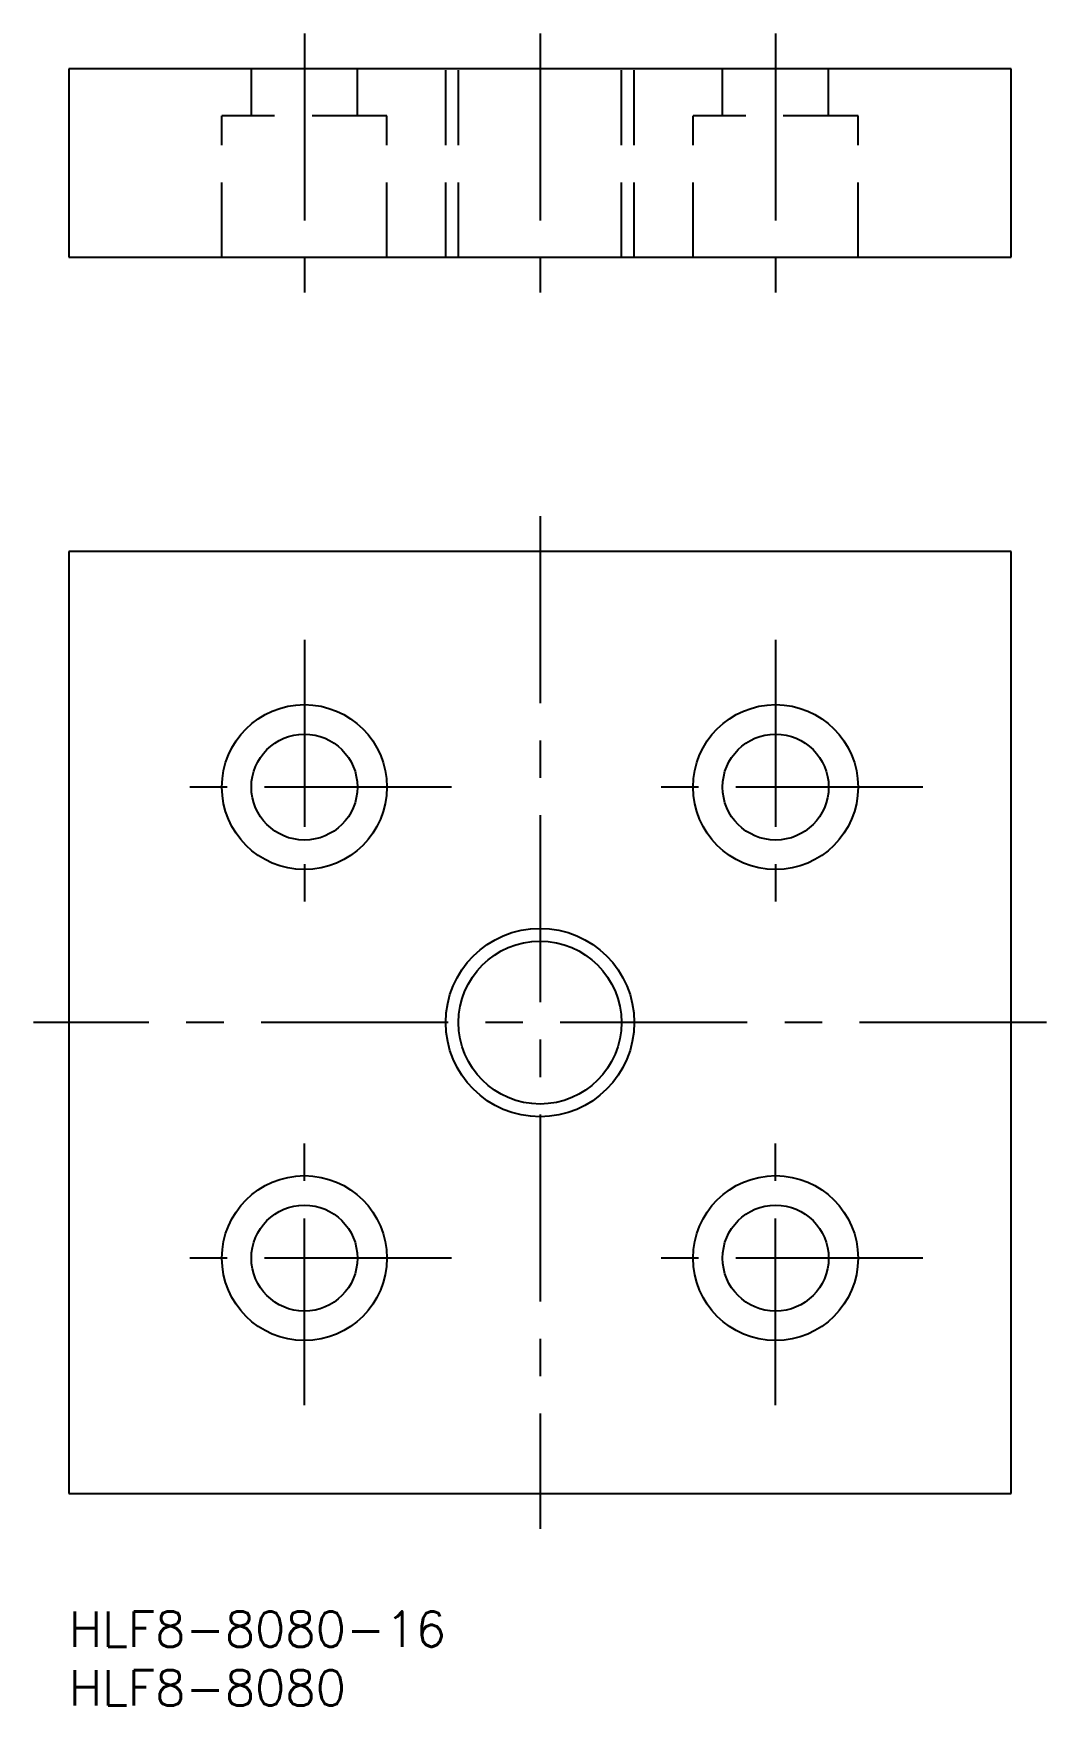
# Model space of a CAD drawing. Extents: x -3 to 83, y -8 to 134.
import ezdxf

# ---------------------------------------------------------------- set-up
doc = ezdxf.new("R2010")
doc.units = 0
doc.header["$LTSCALE"] = 0.5
doc.linetypes.add('CENTER', pattern=[50.8, 31.75, -6.35, 6.35, -6.35])
doc.linetypes.add('DASHED', pattern=[19.05, 12.7, -6.35])
for name, color, linetype in [('MSM_CENTER', 1, 'CENTER'), ('MSM_CONTINUOUS', 7, 'CONTINUOUS'), ('MSM_DASHED', 4, 'DASHED'), ('MSM_NARROW', 5, 'CONTINUOUS'), ('MSM_PART_NUMBER', 7, 'CONTINUOUS')]:
    doc.layers.add(name, color=color, linetype=linetype)
doc.styles.get("Standard").update_dxf_attribs({"font": 'txt.shx', "height": 3, "bigfont": 'bigfont.shx'})

# ---------------------------------------------------------------- blocks, each defined once
blk = doc.blocks.new('*U2')
at = {"layer": 'MSM_PART_NUMBER'}
blk.add_text('HLF8-8080-16', height=3, dxfattribs=at).set_placement((0, -3))
blk = doc.blocks.new('*U3')
at = {"layer": 'MSM_PART_NUMBER'}
blk.add_text('HLF8-8080', height=3, dxfattribs=at).set_placement((0, -8))

msp = doc.modelspace()

# ---------------------------------------------------------------- linework, layer by layer
at = {"layer": 'MSM_CENTER'}
for p, q in [((20, 134), (20, 112)), ((40, 134), (40, 112)), ((60, 134), (60, 112)), ((40, 93), (40, 7)), ((20, 82.5), (20, 57.5)), ((60, 82.5), (60, 57.5)), ((32.5, 70), (7.5, 70)), ((72.5, 70), (47.5, 70)), ((83, 50), (-3, 50)), ((20, 17.5), (20, 42.5)), ((60, 17.5), (60, 42.5)), ((32.5, 30), (7.5, 30)), ((72.5, 30), (47.5, 30))]:
    msp.add_line(p, q, dxfattribs=at)
at = {"layer": 'MSM_CONTINUOUS'}
for p, q in [((80, 131), (0, 131)), ((0, 131), (0, 115)), ((80, 115), (80, 131)), ((0, 115), (80, 115)), ((80, 90), (0, 90)), ((0, 90), (0, 10)), ((80, 10), (80, 90)), ((0, 10), (80, 10))]:
    msp.add_line(p, q, dxfattribs=at)
for centre, radius in [((20, 70), 7), ((60, 70), 7), ((20, 70), 4.5), ((60, 70), 4.5), ((40, 50), 6.9175), ((20, 30), 7), ((60, 30), 7), ((20, 30), 4.5), ((60, 30), 4.5)]:
    msp.add_circle(centre, radius, dxfattribs=at)
at = {"layer": 'MSM_DASHED'}
for p, q in [((15.5, 127), (15.5, 131)), ((24.5, 127), (24.5, 131)), ((32, 115), (32, 131)), ((33.0825, 115), (33.0825, 131)), ((46.9175, 115), (46.9175, 131)), ((48, 115), (48, 131)), ((55.5, 127), (55.5, 131)), ((64.5, 127), (64.5, 131)), ((27, 127), (13, 127)), ((13, 115), (13, 127)), ((27, 115), (27, 127)), ((67, 127), (53, 127)), ((53, 115), (53, 127)), ((67, 115), (67, 127))]:
    msp.add_line(p, q, dxfattribs=at)
at = {"layer": 'MSM_NARROW'}
msp.add_circle((40, 50), 8, dxfattribs=at)

# ---------------------------------------------------------------- block references
at = {"layer": 'MSM_CONTINUOUS'}
for name in ['*U2', '*U3']:
    msp.add_blockref(name, (0, 0), dxfattribs=at)

doc.saveas('drawing.dxf')
